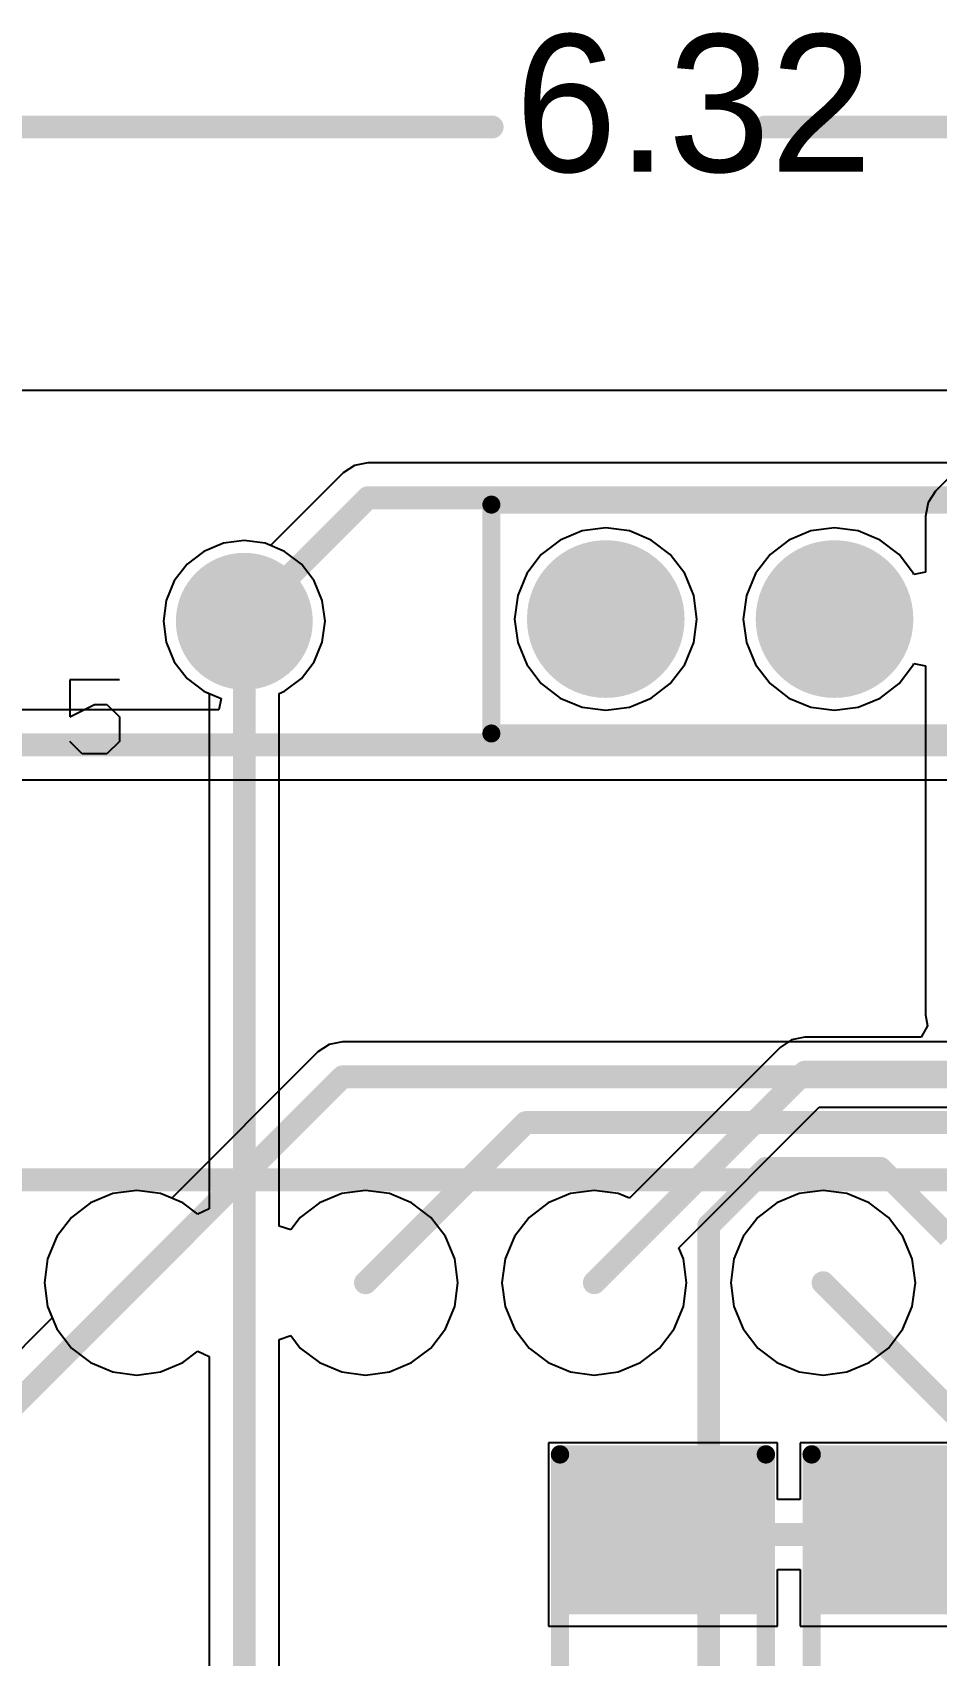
# Model space of a CAD drawing. Header units: millimetres. Extents: x 0 to 146, y 0 to 115.
# Drawn here: x 107.43 to 117.46, y 97.46 to 115.48 of the extents above; entities that cross this region are included whole.
import ezdxf

# ---------------------------------------------------------------- set-up
doc = ezdxf.new("R2010")
doc.units = ezdxf.units.MM
for name, color, linetype in [('BottomLayer', 5, 'Continuous'), ('BottomOverlay', 54, 'Continuous'), ('BottomSolder', 6, 'Continuous'), ('MultiLayer', 9, 'Continuous'), ('PadHoleLayer', 156, 'Continuous'), ('TopLayer', 1, 'Continuous'), ('TopOverlay', 2, 'Continuous'), ('TopPaste', 8, 'Continuous'), ('TopSolder', 216, 'Continuous'), ('ViaHoleLayer', 16, 'Continuous')]:
    doc.layers.add(name, color=color, linetype=linetype)

# ---------------------------------------------------------------- blocks, each defined once
blk = doc.blocks.new('SMD_1206_RES_10')
at = {"layer": 'TopLayer'}
for points in [[(1.016, 2.159), (1.016, 0.635), (-1.016, 0.635), (-1.016, 2.159)], [(1.016, -0.635), (1.016, -2.159), (-1.016, -2.159), (-1.016, -0.635)]]:
    blk.add_hatch(color=1, dxfattribs=at).paths.add_polyline_path(points)
at = {"layer": 'TopPaste'}
for points in [[(1.016, 2.159), (1.016, 0.635), (-1.016, 0.635), (-1.016, 2.159)], [(1.016, -0.635), (1.016, -2.159), (-1.016, -2.159), (-1.016, -0.635)]]:
    blk.add_hatch(color=8, dxfattribs=at).paths.add_polyline_path(points)
at = {"layer": 'TopSolder'}
for points in [[(1.141, 2.284), (1.141, 0.51), (-1.141, 0.51), (-1.141, 2.284)], [(1.141, -0.51), (1.141, -2.284), (-1.141, -2.284), (-1.141, -0.51)]]:
    blk.add_hatch(color=216, dxfattribs=at).paths.add_polyline_path(points)
at = {"layer": 'TopOverlay', "const_width": 0.203}
for points in [[(-1.143, -2.286), (-1.143, 2.286)], [(-1.143, 2.286), (1.143, 2.286)], [(1.143, -2.286), (1.143, 2.286)], [(-1.143, -2.286), (1.143, -2.286)]]:
    blk.add_lwpolyline(points, dxfattribs=at)
at = {"layer": 'TopOverlay', "const_width": 0.102}
for points in [[(-1.194, 2.286, 1), (-1.092, 2.286, 1)], [(-1.194, 2.286, 1), (-1.092, 2.286, 1)], [(1.092, 2.286, 1), (1.194, 2.286, 1)], [(1.092, 2.286, 1), (1.194, 2.286, 1)], [(-1.194, -2.286, 1), (-1.092, -2.286, 1)], [(-1.194, -2.286, 1), (-1.092, -2.286, 1)], [(1.092, -2.286, 1), (1.194, -2.286, 1)], [(1.092, -2.286, 1), (1.194, -2.286, 1)]]:
    blk.add_lwpolyline(points, format="xyb", close=True, dxfattribs=at)
blk = doc.blocks.new('SMD_1206_RES_11')
at = {"layer": 'TopLayer'}
for points in [[(1.016, 2.159), (1.016, 0.635), (-1.016, 0.635), (-1.016, 2.159)], [(1.016, -0.635), (1.016, -2.159), (-1.016, -2.159), (-1.016, -0.635)]]:
    blk.add_hatch(color=1, dxfattribs=at).paths.add_polyline_path(points)
at = {"layer": 'TopPaste'}
for points in [[(1.016, 2.159), (1.016, 0.635), (-1.016, 0.635), (-1.016, 2.159)], [(1.016, -0.635), (1.016, -2.159), (-1.016, -2.159), (-1.016, -0.635)]]:
    blk.add_hatch(color=8, dxfattribs=at).paths.add_polyline_path(points)
at = {"layer": 'TopSolder'}
for points in [[(1.141, 2.284), (1.141, 0.51), (-1.141, 0.51), (-1.141, 2.284)], [(1.141, -0.51), (1.141, -2.284), (-1.141, -2.284), (-1.141, -0.51)]]:
    blk.add_hatch(color=216, dxfattribs=at).paths.add_polyline_path(points)
at = {"layer": 'TopOverlay', "const_width": 0.203}
for points in [[(-1.143, 2.286), (-1.143, -2.286)], [(1.143, 2.286), (-1.143, 2.286)], [(1.143, 2.286), (1.143, -2.286)], [(1.143, -2.286), (-1.143, -2.286)]]:
    blk.add_lwpolyline(points, dxfattribs=at)
at = {"layer": 'TopOverlay', "const_width": 0.102}
for points in [[(-1.194, 2.286, 1), (-1.092, 2.286, 1)], [(-1.194, 2.286, 1), (-1.092, 2.286, 1)], [(1.092, 2.286, 1), (1.194, 2.286, 1)], [(1.092, 2.286, 1), (1.194, 2.286, 1)], [(-1.194, -2.286, 1), (-1.092, -2.286, 1)], [(-1.194, -2.286, 1), (-1.092, -2.286, 1)], [(1.092, -2.286, 1), (1.194, -2.286, 1)], [(1.092, -2.286, 1), (1.194, -2.286, 1)]]:
    blk.add_lwpolyline(points, format="xyb", close=True, dxfattribs=at)
blk = doc.blocks.new('HDR1X6_B_19')
at = {"layer": 'BottomLayer'}
blk.add_hatch(color=5, dxfattribs=at).paths.add_polyline_path([(-0.75, 0.75), (0.75, 0.75), (0.75, -0.75), (-0.75, -0.75)])
h = blk.add_hatch(color=5, dxfattribs=at)
edge = h.paths.add_edge_path()
edge.add_arc((2.54, 0), 0.75, 0, 360)
h = blk.add_hatch(color=5, dxfattribs=at)
edge = h.paths.add_edge_path()
edge.add_arc((5.08, 0), 0.75, 0, 360)
h = blk.add_hatch(color=5, dxfattribs=at)
edge = h.paths.add_edge_path()
edge.add_arc((7.62, 0), 0.75, 0, 360)
h = blk.add_hatch(color=5, dxfattribs=at)
edge = h.paths.add_edge_path()
edge.add_arc((10.16, 0), 0.75, 0, 360)
h = blk.add_hatch(color=5, dxfattribs=at)
edge = h.paths.add_edge_path()
edge.add_arc((12.7, 0), 0.75, 0, 360)
at = {"layer": 'BottomSolder'}
blk.add_hatch(color=6, dxfattribs=at).paths.add_polyline_path([(-0.875, 0.875), (0.875, 0.875), (0.875, -0.875), (-0.875, -0.875)])
h = blk.add_hatch(color=6, dxfattribs=at)
edge = h.paths.add_edge_path()
edge.add_arc((2.54, 0), 0.875, 0, 360)
h = blk.add_hatch(color=6, dxfattribs=at)
edge = h.paths.add_edge_path()
edge.add_arc((5.08, 0), 0.875, 0, 360)
h = blk.add_hatch(color=6, dxfattribs=at)
edge = h.paths.add_edge_path()
edge.add_arc((7.62, 0), 0.875, 0, 360)
h = blk.add_hatch(color=6, dxfattribs=at)
edge = h.paths.add_edge_path()
edge.add_arc((10.16, 0), 0.875, 0, 360)
h = blk.add_hatch(color=6, dxfattribs=at)
edge = h.paths.add_edge_path()
edge.add_arc((12.7, 0), 0.875, 0, 360)
at = {"layer": 'MultiLayer'}
blk.add_hatch(color=9, dxfattribs=at).paths.add_polyline_path([(-0.75, 0.75), (0.75, 0.75), (0.75, -0.75), (-0.75, -0.75)])
h = blk.add_hatch(color=9, dxfattribs=at)
edge = h.paths.add_edge_path()
edge.add_arc((2.54, 0), 0.75, 0, 360)
h = blk.add_hatch(color=9, dxfattribs=at)
edge = h.paths.add_edge_path()
edge.add_arc((5.08, 0), 0.75, 0, 360)
h = blk.add_hatch(color=9, dxfattribs=at)
edge = h.paths.add_edge_path()
edge.add_arc((7.62, 0), 0.75, 0, 360)
h = blk.add_hatch(color=9, dxfattribs=at)
edge = h.paths.add_edge_path()
edge.add_arc((10.16, 0), 0.75, 0, 360)
h = blk.add_hatch(color=9, dxfattribs=at)
edge = h.paths.add_edge_path()
edge.add_arc((12.7, 0), 0.75, 0, 360)
at = {"layer": 'PadHoleLayer'}
h = blk.add_hatch(color=156, dxfattribs=at)
edge = h.paths.add_edge_path()
edge.add_arc((0, 0), 0.45, 0, 360)
h = blk.add_hatch(color=156, dxfattribs=at)
edge = h.paths.add_edge_path()
edge.add_arc((2.54, 0), 0.45, 0, 360)
h = blk.add_hatch(color=156, dxfattribs=at)
edge = h.paths.add_edge_path()
edge.add_arc((5.08, 0), 0.45, 0, 360)
h = blk.add_hatch(color=156, dxfattribs=at)
edge = h.paths.add_edge_path()
edge.add_arc((7.62, 0), 0.45, 0, 360)
h = blk.add_hatch(color=156, dxfattribs=at)
edge = h.paths.add_edge_path()
edge.add_arc((10.16, 0), 0.45, 0, 360)
h = blk.add_hatch(color=156, dxfattribs=at)
edge = h.paths.add_edge_path()
edge.add_arc((12.7, 0), 0.45, 0, 360)
at = {"layer": 'TopLayer'}
blk.add_hatch(color=1, dxfattribs=at).paths.add_polyline_path([(-0.75, 0.75), (0.75, 0.75), (0.75, -0.75), (-0.75, -0.75)])
h = blk.add_hatch(color=1, dxfattribs=at)
edge = h.paths.add_edge_path()
edge.add_arc((2.54, 0), 0.75, 0, 360)
h = blk.add_hatch(color=1, dxfattribs=at)
edge = h.paths.add_edge_path()
edge.add_arc((5.08, 0), 0.75, 0, 360)
h = blk.add_hatch(color=1, dxfattribs=at)
edge = h.paths.add_edge_path()
edge.add_arc((7.62, 0), 0.75, 0, 360)
h = blk.add_hatch(color=1, dxfattribs=at)
edge = h.paths.add_edge_path()
edge.add_arc((10.16, 0), 0.75, 0, 360)
h = blk.add_hatch(color=1, dxfattribs=at)
edge = h.paths.add_edge_path()
edge.add_arc((12.7, 0), 0.75, 0, 360)
at = {"layer": 'TopSolder'}
blk.add_hatch(color=216, dxfattribs=at).paths.add_polyline_path([(-0.875, 0.875), (0.875, 0.875), (0.875, -0.875), (-0.875, -0.875)])
h = blk.add_hatch(color=216, dxfattribs=at)
edge = h.paths.add_edge_path()
edge.add_arc((2.54, 0), 0.875, 0, 360)
h = blk.add_hatch(color=216, dxfattribs=at)
edge = h.paths.add_edge_path()
edge.add_arc((5.08, 0), 0.875, 0, 360)
h = blk.add_hatch(color=216, dxfattribs=at)
edge = h.paths.add_edge_path()
edge.add_arc((7.62, 0), 0.875, 0, 360)
h = blk.add_hatch(color=216, dxfattribs=at)
edge = h.paths.add_edge_path()
edge.add_arc((10.16, 0), 0.875, 0, 360)
h = blk.add_hatch(color=216, dxfattribs=at)
edge = h.paths.add_edge_path()
edge.add_arc((12.7, 0), 0.875, 0, 360)
at = {"layer": 'BottomOverlay', "const_width": 0.2}
for points in [[(-1.27, 1.27), (-1.27, -1.27)], [(13.97, 1.27), (-1.27, 1.27)], [(13.97, 1.27), (13.97, -1.27)], [(13.97, -1.27), (-1.27, -1.27)]]:
    blk.add_lwpolyline(points, dxfattribs=at)
at = {"layer": 'BottomOverlay', "const_width": 0.1}
for points in [[(-1.32, 1.27, 1), (-1.22, 1.27, 1)], [(-1.32, 1.27, 1), (-1.22, 1.27, 1)], [(13.92, 1.27, 1), (14.02, 1.27, 1)], [(13.92, 1.27, 1), (14.02, 1.27, 1)], [(-1.32, -1.27, 1), (-1.22, -1.27, 1)], [(-1.32, -1.27, 1), (-1.22, -1.27, 1)], [(13.92, -1.27, 1), (14.02, -1.27, 1)], [(13.92, -1.27, 1), (14.02, -1.27, 1)]]:
    blk.add_lwpolyline(points, format="xyb", close=True, dxfattribs=at)
blk = doc.blocks.new('ARDUINO_NANO_21')
at = {"layer": 'BottomLayer'}
h = blk.add_hatch(color=5, dxfattribs=at)
edge = h.paths.add_edge_path()
edge.add_arc((11.684, 16.764), 0.762, 0, 360)
h = blk.add_hatch(color=5, dxfattribs=at)
edge = h.paths.add_edge_path()
edge.add_arc((14.224, 16.764), 0.762, 0, 360)
h = blk.add_hatch(color=5, dxfattribs=at)
edge = h.paths.add_edge_path()
edge.add_arc((16.764, 16.764), 0.762, 0, 360)
h = blk.add_hatch(color=5, dxfattribs=at)
edge = h.paths.add_edge_path()
edge.add_arc((19.304, 16.764), 0.762, 0, 360)
at = {"layer": 'BottomSolder'}
h = blk.add_hatch(color=6, dxfattribs=at)
edge = h.paths.add_edge_path()
edge.add_arc((11.684, 16.764), 0.887, 0, 360)
h = blk.add_hatch(color=6, dxfattribs=at)
edge = h.paths.add_edge_path()
edge.add_arc((14.224, 16.764), 0.887, 0, 360)
h = blk.add_hatch(color=6, dxfattribs=at)
edge = h.paths.add_edge_path()
edge.add_arc((16.764, 16.764), 0.887, 0, 360)
h = blk.add_hatch(color=6, dxfattribs=at)
edge = h.paths.add_edge_path()
edge.add_arc((19.304, 16.764), 0.887, 0, 360)
at = {"layer": 'MultiLayer'}
h = blk.add_hatch(color=9, dxfattribs=at)
edge = h.paths.add_edge_path()
edge.add_arc((11.684, 16.764), 0.762, 0, 360)
h = blk.add_hatch(color=9, dxfattribs=at)
edge = h.paths.add_edge_path()
edge.add_arc((14.224, 16.764), 0.762, 0, 360)
h = blk.add_hatch(color=9, dxfattribs=at)
edge = h.paths.add_edge_path()
edge.add_arc((16.764, 16.764), 0.762, 0, 360)
h = blk.add_hatch(color=9, dxfattribs=at)
edge = h.paths.add_edge_path()
edge.add_arc((19.304, 16.764), 0.762, 0, 360)
at = {"layer": 'PadHoleLayer'}
h = blk.add_hatch(color=156, dxfattribs=at)
edge = h.paths.add_edge_path()
edge.add_arc((11.684, 16.764), 0.381, 0, 360)
h = blk.add_hatch(color=156, dxfattribs=at)
edge = h.paths.add_edge_path()
edge.add_arc((14.224, 16.764), 0.381, 0, 360)
h = blk.add_hatch(color=156, dxfattribs=at)
edge = h.paths.add_edge_path()
edge.add_arc((16.764, 16.764), 0.381, 0, 360)
h = blk.add_hatch(color=156, dxfattribs=at)
edge = h.paths.add_edge_path()
edge.add_arc((19.304, 16.764), 0.381, 0, 360)
at = {"layer": 'TopLayer'}
h = blk.add_hatch(color=1, dxfattribs=at)
edge = h.paths.add_edge_path()
edge.add_arc((11.684, 16.764), 0.762, 0, 360)
h = blk.add_hatch(color=1, dxfattribs=at)
edge = h.paths.add_edge_path()
edge.add_arc((14.224, 16.764), 0.762, 0, 360)
h = blk.add_hatch(color=1, dxfattribs=at)
edge = h.paths.add_edge_path()
edge.add_arc((16.764, 16.764), 0.762, 0, 360)
h = blk.add_hatch(color=1, dxfattribs=at)
edge = h.paths.add_edge_path()
edge.add_arc((19.304, 16.764), 0.762, 0, 360)
at = {"layer": 'TopSolder'}
h = blk.add_hatch(color=216, dxfattribs=at)
edge = h.paths.add_edge_path()
edge.add_arc((11.684, 16.764), 0.887, 0, 360)
h = blk.add_hatch(color=216, dxfattribs=at)
edge = h.paths.add_edge_path()
edge.add_arc((14.224, 16.764), 0.887, 0, 360)
h = blk.add_hatch(color=216, dxfattribs=at)
edge = h.paths.add_edge_path()
edge.add_arc((16.764, 16.764), 0.887, 0, 360)
h = blk.add_hatch(color=216, dxfattribs=at)
edge = h.paths.add_edge_path()
edge.add_arc((19.304, 16.764), 0.887, 0, 360)
at = {"layer": 'TopOverlay', "const_width": 0.254}
blk.add_lwpolyline([(3.048, 17.907), (40.894, 17.907)], dxfattribs=at)

msp = doc.modelspace()

# ---------------------------------------------------------------- hatches: boundary and pattern name
at = {"layer": 'BottomLayer'}
h = msp.add_hatch(color=5, dxfattribs=at)
edge = h.paths.add_edge_path()
edge.add_arc((109.779, 108.941), 0.635, 0, 360)
at = {"layer": 'BottomSolder'}
h = msp.add_hatch(color=6, dxfattribs=at)
edge = h.paths.add_edge_path()
edge.add_arc((109.779, 108.941), 0.76, 0, 360)
at = {"layer": 'TopLayer'}
h = msp.add_hatch(color=1, dxfattribs=at)
edge = h.paths.add_edge_path()
edge.add_arc((109.779, 108.941), 0.635, 0, 360)
at = {"layer": 'TopSolder'}
h = msp.add_hatch(color=216, dxfattribs=at)
edge = h.paths.add_edge_path()
edge.add_arc((109.779, 108.941), 0.76, 0, 360)
at = {"layer": 'ViaHoleLayer'}
h = msp.add_hatch(color=16, dxfattribs=at)
edge = h.paths.add_edge_path()
edge.add_arc((109.779, 108.941), 0.356, 0, 360)

# ---------------------------------------------------------------- linework, layer by layer
at = {"layer": 'BottomLayer'}
for p, q in [((87.884, 111.506), (140.335, 111.506)), ((111.002, 110.671), (110.876, 110.587)), ((111.15, 110.701), (111.002, 110.671)), ((127.593, 110.701), (111.15, 110.701)), ((110.876, 110.587), (110.071, 109.782)), ((109.33, 109.717), (109.145, 109.575)), ((109.547, 109.807), (109.33, 109.717)), ((109.779, 109.837), (109.547, 109.807)), ((110.011, 109.807), (109.779, 109.837)), ((110.071, 109.782), (110.011, 109.807)), ((109.145, 109.575), (109.002, 109.389)), ((109.002, 109.389), (108.913, 109.173)), ((108.913, 109.173), (108.882, 108.941)), ((108.882, 108.941), (108.913, 108.709)), ((108.913, 108.709), (109.002, 108.492)), ((109.002, 108.492), (109.145, 108.307)), ((109.145, 108.307), (109.33, 108.164)), ((109.33, 108.164), (109.523, 108.084)), ((109.523, 108.084), (109.497, 107.957)), ((109.497, 107.957), (98.459, 107.957)), ((98.298, 107.181), (119.927, 107.181)), ((110.596, 104.161), (108.974, 102.539)), ((110.722, 104.245), (110.596, 104.161)), ((110.871, 104.274), (110.722, 104.245)), ((118.784, 104.274), (110.871, 104.274)), ((108.32, 102.59), (108.073, 102.487)), ((108.585, 102.625), (108.32, 102.59)), ((108.85, 102.59), (108.585, 102.625)), ((108.974, 102.539), (108.85, 102.59)), ((107.86, 102.325), (107.698, 102.112)), ((108.073, 102.487), (107.86, 102.325)), ((107.698, 102.112), (107.595, 101.865)), ((107.595, 101.865), (107.56, 101.6)), ((107.56, 101.6), (107.595, 101.335)), ((107.595, 101.335), (107.646, 101.211)), ((107.646, 101.211), (102.074, 95.638))]:
    msp.add_line(p, q, dxfattribs=at)
at = {"layer": 'BottomLayer', "const_width": 0.254}
for points in [[(109.779, 108.941), (111.15, 110.312)], [(111.15, 110.312), (127.593, 110.312)], [(98.298, 107.569), (127.762, 107.569)], [(108.585, 101.6), (110.871, 103.886)], [(110.871, 103.886), (124.968, 103.886)], [(111.125, 101.6), (112.903, 103.378)], [(112.903, 103.378), (127.152, 103.378)], [(114.935, 102.235), (115.57, 102.87)], [(115.57, 102.87), (116.84, 102.87)], [(116.84, 102.87), (117.602, 102.108)], [(114.935, 90.17), (114.935, 102.235)], [(102.235, 95.25), (108.585, 101.6)], [(116.205, 101.6), (120.142, 97.663)]]:
    msp.add_lwpolyline(points, dxfattribs=at)
at = {"layer": 'BottomLayer', "const_width": 0.127}
for points in [[(111.087, 110.312, 1), (111.214, 110.312, 1)], [(111.087, 110.312, 1), (111.214, 110.312, 1)], [(109.715, 108.941, 1), (109.842, 108.941, 1)], [(110.808, 103.886, 1), (110.934, 103.886, 1)], [(110.808, 103.886, 1), (110.934, 103.886, 1)], [(112.84, 103.378, 1), (112.966, 103.378, 1)], [(112.84, 103.378, 1), (112.966, 103.378, 1)], [(115.507, 102.87, 1), (115.633, 102.87, 1)], [(115.507, 102.87, 1), (115.633, 102.87, 1)], [(116.776, 102.87, 1), (116.903, 102.87, 1)], [(116.776, 102.87, 1), (116.903, 102.87, 1)], [(114.871, 102.235, 1), (114.999, 102.235, 1)], [(114.871, 102.235, 1), (114.999, 102.235, 1)], [(108.522, 101.6, 1), (108.648, 101.6, 1)], [(108.522, 101.6, 1), (108.648, 101.6, 1)], [(111.061, 101.6, 1), (111.189, 101.6, 1)], [(116.141, 101.6, 1), (116.269, 101.6, 1)]]:
    msp.add_lwpolyline(points, format="xyb", close=True, dxfattribs=at)
at = {"layer": 'TopLayer'}
for p, q in [((87.884, 111.506), (118.568, 111.506)), ((118.343, 111.273), (117.454, 110.384)), ((117.37, 110.258), (117.341, 110.109)), ((117.454, 110.384), (117.37, 110.258)), ((117.341, 110.109), (117.341, 109.487)), ((113.53, 109.944), (113.286, 109.843)), ((113.792, 109.979), (113.53, 109.944)), ((114.054, 109.944), (113.792, 109.979)), ((114.298, 109.843), (114.054, 109.944)), ((116.07, 109.944), (115.826, 109.843)), ((116.332, 109.979), (116.07, 109.944)), ((116.594, 109.944), (116.332, 109.979)), ((116.838, 109.843), (116.594, 109.944)), ((109.33, 109.717), (109.145, 109.575)), ((109.547, 109.807), (109.33, 109.717)), ((109.779, 109.837), (109.547, 109.807)), ((110.011, 109.807), (109.779, 109.837)), ((110.227, 109.717), (110.011, 109.807)), ((110.413, 109.575), (110.227, 109.717)), ((113.286, 109.843), (113.076, 109.682)), ((114.508, 109.682), (114.298, 109.843)), ((115.826, 109.843), (115.616, 109.682)), ((117.048, 109.682), (116.838, 109.843)), ((109.145, 109.575), (109.002, 109.389)), ((110.555, 109.389), (110.413, 109.575)), ((113.076, 109.682), (112.915, 109.472)), ((114.669, 109.472), (114.508, 109.682)), ((115.616, 109.682), (115.455, 109.472)), ((117.209, 109.472), (117.048, 109.682)), ((109.002, 109.389), (108.913, 109.173)), ((110.645, 109.173), (110.555, 109.389)), ((112.915, 109.472), (112.814, 109.228)), ((114.77, 109.228), (114.669, 109.472)), ((115.455, 109.472), (115.354, 109.228)), ((117.214, 109.461), (117.209, 109.472)), ((117.341, 109.487), (117.214, 109.461)), ((108.913, 109.173), (108.882, 108.941)), ((110.675, 108.941), (110.645, 109.173)), ((112.814, 109.228), (112.779, 108.966)), ((114.805, 108.966), (114.77, 109.228)), ((115.354, 109.228), (115.319, 108.966)), ((108.882, 108.941), (108.913, 108.709)), ((110.645, 108.709), (110.675, 108.941)), ((112.779, 108.966), (112.814, 108.704)), ((114.77, 108.704), (114.805, 108.966)), ((115.319, 108.966), (115.354, 108.704)), ((108.913, 108.709), (109.002, 108.492)), ((110.555, 108.492), (110.645, 108.709)), ((112.814, 108.704), (112.915, 108.46)), ((114.669, 108.46), (114.77, 108.704)), ((115.354, 108.704), (115.455, 108.46)), ((109.002, 108.492), (109.145, 108.307)), ((110.413, 108.307), (110.555, 108.492)), ((112.915, 108.46), (113.076, 108.25)), ((114.508, 108.25), (114.669, 108.46)), ((115.455, 108.46), (115.616, 108.25)), ((117.048, 108.25), (117.209, 108.46)), ((117.209, 108.46), (117.214, 108.471)), ((117.214, 108.471), (117.341, 108.445)), ((117.341, 108.445), (117.341, 104.572)), ((109.145, 108.307), (109.33, 108.164)), ((110.227, 108.164), (110.413, 108.307)), ((109.33, 108.164), (109.39, 108.139)), ((109.39, 108.139), (109.39, 102.419)), ((110.167, 108.139), (110.227, 108.164)), ((110.167, 102.229), (110.167, 108.139)), ((113.076, 108.25), (113.286, 108.089)), ((113.286, 108.089), (113.53, 107.988)), ((114.054, 107.988), (114.298, 108.089)), ((114.298, 108.089), (114.508, 108.25)), ((115.616, 108.25), (115.826, 108.089)), ((115.826, 108.089), (116.07, 107.988)), ((116.594, 107.988), (116.838, 108.089)), ((116.838, 108.089), (117.048, 108.25)), ((113.53, 107.988), (113.792, 107.953)), ((113.792, 107.953), (114.054, 107.988)), ((116.07, 107.988), (116.332, 107.953)), ((116.332, 107.953), (116.594, 107.988)), ((117.341, 104.572), (117.364, 104.452)), ((116.002, 104.325), (115.853, 104.296)), ((117.294, 104.325), (116.002, 104.325)), ((117.364, 104.452), (117.294, 104.325)), ((115.727, 104.211), (114.054, 102.539)), ((115.853, 104.296), (115.727, 104.211)), ((114.604, 101.989), (116.163, 103.548)), ((116.163, 103.548), (119.939, 103.548)), ((108.32, 102.59), (108.073, 102.487)), ((108.585, 102.625), (108.32, 102.59)), ((108.85, 102.59), (108.585, 102.625)), ((109.097, 102.487), (108.85, 102.59)), ((110.86, 102.59), (110.613, 102.487)), ((111.125, 102.625), (110.86, 102.59)), ((111.39, 102.59), (111.125, 102.625)), ((111.637, 102.487), (111.39, 102.59)), ((113.4, 102.59), (113.153, 102.487)), ((113.665, 102.625), (113.4, 102.59)), ((113.93, 102.59), (113.665, 102.625)), ((114.054, 102.539), (113.93, 102.59)), ((115.94, 102.59), (115.693, 102.487)), ((116.205, 102.625), (115.94, 102.59)), ((116.47, 102.59), (116.205, 102.625)), ((116.717, 102.487), (116.47, 102.59)), ((107.86, 102.325), (107.698, 102.112)), ((108.073, 102.487), (107.86, 102.325)), ((109.263, 102.36), (109.097, 102.487)), ((109.39, 102.419), (109.263, 102.36)), ((110.4, 102.325), (110.294, 102.186)), ((110.613, 102.487), (110.4, 102.325)), ((111.85, 102.325), (111.637, 102.487)), ((112.012, 102.112), (111.85, 102.325)), ((112.94, 102.325), (112.778, 102.112)), ((113.153, 102.487), (112.94, 102.325)), ((115.48, 102.325), (115.318, 102.112)), ((115.693, 102.487), (115.48, 102.325)), ((116.93, 102.325), (116.717, 102.487)), ((117.092, 102.112), (116.93, 102.325)), ((110.294, 102.186), (110.167, 102.229)), ((107.698, 102.112), (107.595, 101.865)), ((112.115, 101.865), (112.012, 102.112)), ((112.778, 102.112), (112.675, 101.865)), ((114.655, 101.865), (114.604, 101.989)), ((115.318, 102.112), (115.215, 101.865)), ((117.195, 101.865), (117.092, 102.112)), ((107.595, 101.865), (107.56, 101.6)), ((112.15, 101.6), (112.115, 101.865)), ((112.675, 101.865), (112.64, 101.6)), ((114.69, 101.6), (114.655, 101.865)), ((115.215, 101.865), (115.18, 101.6)), ((117.23, 101.6), (117.195, 101.865)), ((107.56, 101.6), (107.595, 101.335)), ((112.115, 101.335), (112.15, 101.6)), ((112.64, 101.6), (112.675, 101.335)), ((114.655, 101.335), (114.69, 101.6)), ((115.18, 101.6), (115.215, 101.335)), ((117.195, 101.335), (117.23, 101.6)), ((107.595, 101.335), (107.698, 101.088)), ((112.012, 101.088), (112.115, 101.335)), ((112.675, 101.335), (112.778, 101.088)), ((114.552, 101.088), (114.655, 101.335)), ((115.215, 101.335), (115.318, 101.088)), ((117.092, 101.088), (117.195, 101.335)), ((107.698, 101.088), (107.86, 100.875)), ((111.85, 100.875), (112.012, 101.088)), ((112.778, 101.088), (112.94, 100.875)), ((114.39, 100.875), (114.552, 101.088)), ((115.318, 101.088), (115.48, 100.875)), ((116.93, 100.875), (117.092, 101.088)), ((110.167, 100.971), (110.294, 101.014)), ((110.167, 94.615), (110.167, 100.971)), ((110.294, 101.014), (110.4, 100.875)), ((107.86, 100.875), (108.073, 100.713)), ((108.073, 100.713), (108.32, 100.61)), ((108.85, 100.61), (109.097, 100.713)), ((109.097, 100.713), (109.263, 100.84)), ((109.263, 100.84), (109.39, 100.781)), ((109.39, 100.781), (109.39, 94.615)), ((110.4, 100.875), (110.613, 100.713)), ((110.613, 100.713), (110.86, 100.61)), ((111.39, 100.61), (111.637, 100.713)), ((111.637, 100.713), (111.85, 100.875)), ((112.94, 100.875), (113.153, 100.713)), ((113.153, 100.713), (113.4, 100.61)), ((113.93, 100.61), (114.177, 100.713)), ((114.177, 100.713), (114.39, 100.875)), ((115.48, 100.875), (115.693, 100.713)), ((115.693, 100.713), (115.94, 100.61)), ((116.47, 100.61), (116.717, 100.713)), ((116.717, 100.713), (116.93, 100.875)), ((108.32, 100.61), (108.585, 100.575)), ((108.585, 100.575), (108.85, 100.61)), ((110.86, 100.61), (111.125, 100.575)), ((111.125, 100.575), (111.39, 100.61)), ((113.4, 100.61), (113.665, 100.575)), ((113.665, 100.575), (113.93, 100.61)), ((115.94, 100.61), (116.205, 100.575)), ((116.205, 100.575), (116.47, 100.61)), ((115.697, 99.822), (113.157, 99.822)), ((113.157, 99.822), (113.157, 97.79)), ((115.697, 99.194), (115.697, 99.822)), ((118.491, 99.822), (115.951, 99.822)), ((115.951, 99.822), (115.951, 99.194)), ((115.951, 99.194), (115.697, 99.194)), ((115.697, 97.79), (115.697, 98.418)), ((115.697, 98.418), (115.951, 98.418)), ((115.951, 98.418), (115.951, 97.79)), ((113.157, 97.79), (115.697, 97.79)), ((115.951, 97.79), (118.491, 97.79))]:
    msp.add_line(p, q, dxfattribs=at)
at = {"layer": 'TopLayer', "const_width": 0.254}
for points in [[(109.779, 93.599), (109.779, 108.941)], [(113.665, 101.6), (116.002, 103.937)], [(116.002, 103.937), (118.364, 103.937)], [(114.427, 98.806), (117.221, 98.806)], [(117.221, 98.806), (123.571, 98.806)]]:
    msp.add_lwpolyline(points, dxfattribs=at)
at = {"layer": 'TopLayer', "const_width": 0.127}
for points in [[(109.715, 108.941, 1), (109.842, 108.941, 1)], [(115.938, 103.937, 1), (116.065, 103.937, 1)], [(115.938, 103.937, 1), (116.065, 103.937, 1)], [(113.602, 101.6, 1), (113.728, 101.6, 1)], [(114.364, 98.806, 1), (114.49, 98.806, 1)], [(117.157, 98.806, 1), (117.284, 98.806, 1)], [(117.157, 98.806, 1), (117.284, 98.806, 1)]]:
    msp.add_lwpolyline(points, format="xyb", close=True, dxfattribs=at)
at = {"layer": 'TopOverlay'}
for p, q in [((108.392, 108.293), (107.843, 108.293)), ((107.843, 108.293), (107.843, 107.881)), ((107.843, 107.881), (108.117, 108.018)), ((108.117, 108.018), (108.254, 108.018)), ((108.254, 108.018), (108.392, 107.881)), ((108.392, 107.881), (108.392, 107.606)), ((107.98, 107.469), (107.843, 107.606)), ((108.392, 107.606), (108.254, 107.469)), ((108.254, 107.469), (107.98, 107.469))]:
    msp.add_line(p, q, dxfattribs=at)
at = {"layer": 'TopPaste', "const_width": 0.254}
for points in [[(82.677, 114.427), (112.53, 114.427)], [(115.562, 114.427), (145.923, 114.427)]]:
    msp.add_lwpolyline(points, dxfattribs=at)
at = {"layer": 'TopPaste', "const_width": 0.127}
for points in [[(112.467, 114.427, 1), (112.594, 114.427, 1)], [(115.498, 114.427, 1), (115.625, 114.427, 1)]]:
    msp.add_lwpolyline(points, format="xyb", close=True, dxfattribs=at)

# ---------------------------------------------------------------- block references
for name, p, rotation in [('HDR1X6_B_19', (126.492, 108.966), 180), ('ARDUINO_NANO_21', (96.901, 84.836), 360), ('SMD_1206_RES_10', (114.427, 97.409), 360), ('SMD_1206_RES_11', (117.221, 97.409), 180)]:
    msp.add_blockref(name, p, dxfattribs=dict(rotation=rotation))

# ---------------------------------------------------------------- texts
at = {"layer": 'TopPaste'}
msp.add_text('6.32', height=1.524, dxfattribs=at).set_placement((112.784, 113.93))

doc.saveas('drawing.dxf')
